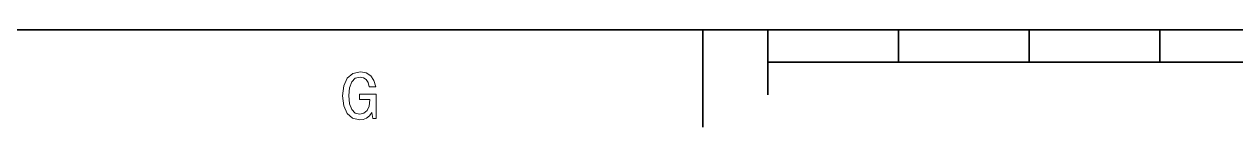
# Model space of a CAD drawing. Extents: x 0 to 420, y 0 to 297.
# Drawn here: x 53.1 to 145.8, y 2.5 to 10 of the extents above; entities that cross this region are included whole.
import ezdxf

# ---------------------------------------------------------------- set-up
doc = ezdxf.new("R2010")
doc.units = 0

msp = doc.modelspace()

# ---------------------------------------------------------------- linework, layer by layer
at = {"color": 7, "lineweight": 35}
for p, q in [((10, 10), (410, 10)), ((110, 7.5), (310, 7.5))]:
    msp.add_line(p, q, dxfattribs=at)
at = {"color": 7, "lineweight": 35, "ltscale": 0.1875}
msp.add_line((105, 10), (105, 2.5), dxfattribs=at)
at = {"color": 7, "lineweight": 35, "ltscale": 0.125}
msp.add_line((110, 10), (110, 5), dxfattribs=at)
at = {"color": 7, "lineweight": 35, "ltscale": 0.0625}
for p, q in [((120, 10), (120, 7.5)), ((130, 10), (130, 7.5)), ((140, 10), (140, 7.5))]:
    msp.add_line(p, q, dxfattribs=at)
at = {"color": 7, "lineweight": 13}
msp.add_lwpolyline([(79.673, 3.636), (79.759, 3.167), (80.011, 3.167), (80.011, 5.058), (78.735, 5.058), (78.735, 4.629), (79.522, 4.629), (79.522, 4.599), (79.461, 4.135), (79.3, 3.792), (79.053, 3.575), (78.745, 3.505), (78.402, 3.595), (78.135, 3.868), (77.963, 4.317), (77.903, 4.932), (77.958, 5.542), (78.13, 5.991), (78.402, 6.263), (78.77, 6.359), (79.022, 6.309), (79.229, 6.168), (79.38, 5.93), (79.466, 5.613), (79.965, 5.613), (79.834, 6.097), (79.587, 6.46), (79.239, 6.682), (78.8, 6.763), (78.226, 6.637), (77.792, 6.268), (77.514, 5.688), (77.419, 4.917), (77.514, 4.14), (77.792, 3.56), (78.2, 3.192), (78.715, 3.071), (79.002, 3.111), (79.259, 3.212), (79.481, 3.389)], close=True, dxfattribs=at)

doc.saveas('drawing.dxf')
